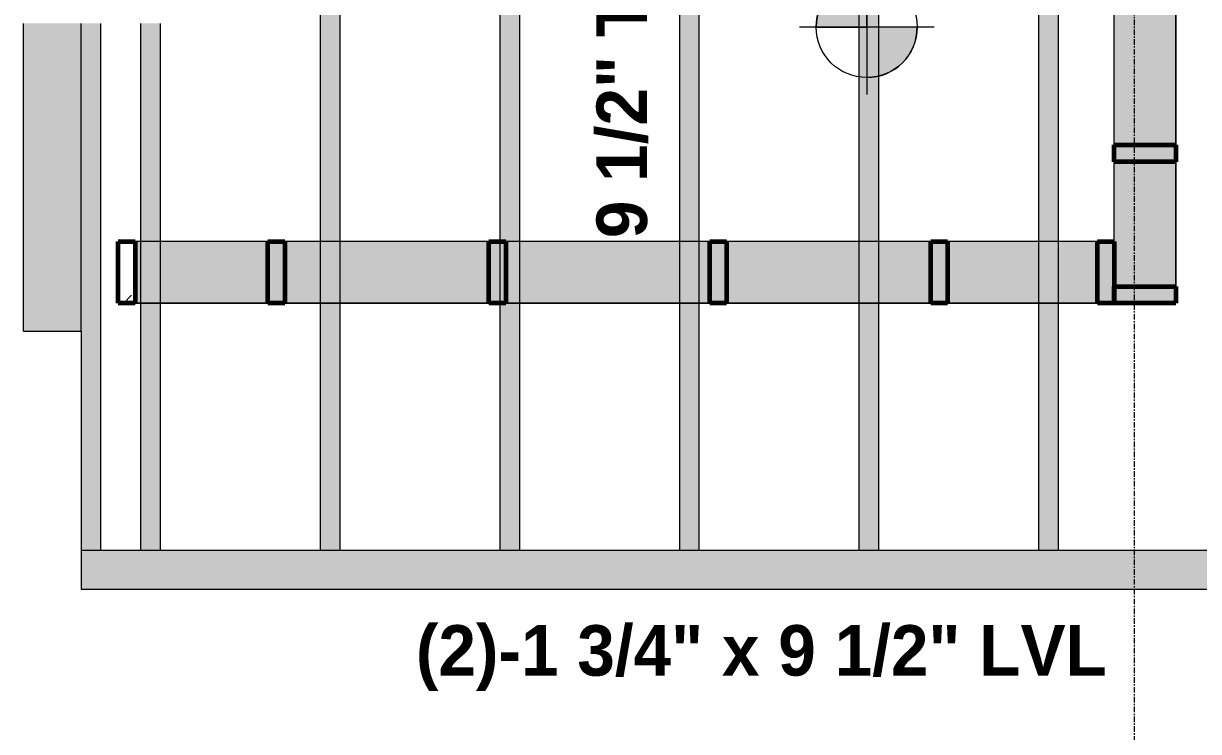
# Model space of a CAD drawing. Header units: inches. Extents: x -3226 to -1722, y 8184 to 8997.
# Drawn here: x -2430.8 to -2326.1, y 8362.9 to 8426 of the extents above; entities that cross this region are included whole.
import ezdxf

# ---------------------------------------------------------------- set-up
doc = ezdxf.new("R2010")
doc.units = ezdxf.units.IN
doc.header["$MEASUREMENT"] = 0
doc.linetypes.add('Grid Line 1_2_', pattern=[0.8749999999999999, 0.4999999999999999, -0.125, 0.125, -0.125])
for name, color, linetype, lineweight in [('A-GLAZ-CWMG', 51, 'Continuous', 9), ('A-GLAZ-CWMG-2', 51, 'Continuous', 60), ('G-ANNO-DIMS', 111, 'Continuous', 9), ('S-BEAM', 12, 'Continuous', 9), ('S-BEAM-1', 63, 'Continuous', 9), ('S-BEAM-2', 143, 'Continuous', 9), ('S-BEAM-IDEN', 2, 'Continuous', 9), ('S-GRID-1', 1, 'Grid Line 1_2_', 9)]:
    doc.layers.add(name, color=color, linetype=linetype, lineweight=lineweight)
doc.layers.add('A-GLAZ-CWMG-1', color=235, linetype='Continuous', lineweight=9, transparency=0.4)
doc.styles.add('Century Gothic_B', font='GOTHICB.TTF', dxfattribs={"height": 4.499999999999996})

# ---------------------------------------------------------------- blocks, each defined once
blk = doc.blocks.new('Rectangular Mullion - Stud - Base_Head-1945271-FRAMING - 2ND FLOOR')
at = {"layer": 'A-GLAZ-CWMG-1'}
for points in [[(-2328.08668384771, 8402.569381505364), (-2328.08668384771, 8413.682662755376), (-2333.586683847733, 8413.682662755376), (-2333.586683847733, 8402.569381505364)], [(-2328.08668384771, 8401.069381505366), (-2328.08668384771, 8402.569381505364), (-2333.586683847733, 8402.569381505364), (-2333.586683847733, 8401.069381505366)]]:
    blk.add_hatch(color=256, dxfattribs=at).paths.add_polyline_path(points, flags=0)
at = {"layer": 'A-GLAZ-CWMG'}
for p, q in [((-2333.586683847739, 8406.569381505362), (-2333.58668384773, 8413.68266275538)), ((-2333.586683847739, 8406.569381505362), (-2333.58668384773, 8413.68266275538)), ((-2328.08668384773, 8413.682662755373), (-2328.086683847744, 8402.56938150536)), ((-2328.086683847744, 8402.56938150536), (-2328.08668384773, 8413.682662755373)), ((-2333.586683847744, 8402.569381505367), (-2333.586683847739, 8406.569381505362)), ((-2333.586683847744, 8402.569381505367), (-2333.586683847739, 8406.569381505362)), ((-2333.586683847745, 8401.069381505367), (-2333.586683847744, 8402.569381505367)), ((-2333.586683847745, 8401.069381505367), (-2333.586683847744, 8402.569381505367)), ((-2328.086683847744, 8402.56938150536), (-2328.086683847745, 8401.06938150536)), ((-2328.086683847745, 8401.06938150536), (-2328.086683847744, 8402.56938150536)), ((-2328.086683847745, 8401.06938150536), (-2333.586683847745, 8401.069381505367)), ((-2333.586683847745, 8401.069381505367), (-2328.086683847745, 8401.06938150536))]:
    blk.add_line(p, q, dxfattribs=at)
blk = doc.blocks.new('Rectangular Mullion - Stud - Vertical-1966272-FRAMING - 2ND FLOOR')
at = {"layer": 'A-GLAZ-CWMG'}
for p, q in [((0, -5.5), (0, 0)), ((0, 0), (1.5, 0)), ((1.5, 0), (1.5, -5.5)), ((1.5, -5.5), (0, -5.5))]:
    blk.add_line(p, q, dxfattribs=at)
at = {"layer": 'A-GLAZ-CWMG-2'}
for p, q in [((1.5, 0), (0, 0)), ((0, 0), (0, -5.500000000000113)), ((1.5, -5.500000000000113), (1.5, 0)), ((0, -5.500000000000113), (1.5, -5.500000000000113))]:
    blk.add_line(p, q, dxfattribs=at)
blk = doc.blocks.new('Rectangular Mullion - Stud - Base_Head-1810186-FRAMING - 2ND FLOOR')
at = {"layer": 'A-GLAZ-CWMG-1'}
for points in [[(-2328.08668384771, 8415.182662755384), (-2328.086683847709, 8433.366256505382), (-2333.586683847733, 8433.366256505384), (-2333.586683847733, 8415.182662755384)], [(-2328.086683847709, 8413.682662755376), (-2328.08668384771, 8415.182662755384), (-2333.586683847733, 8415.182662755384), (-2333.586683847733, 8413.682662755378)]]:
    blk.add_hatch(color=256, dxfattribs=at).paths.add_polyline_path(points, flags=0)
at = {"layer": 'A-GLAZ-CWMG'}
for p, q in [((-2333.586683847729, 8415.18266275538), (-2333.586683847707, 8433.36625650538)), ((-2333.586683847729, 8415.18266275538), (-2333.586683847707, 8433.36625650538)), ((-2328.086683847707, 8433.366256505373), (-2328.086683847729, 8415.182662755373)), ((-2328.086683847729, 8415.182662755373), (-2328.086683847707, 8433.366256505373)), ((-2333.58668384773, 8413.682662755378), (-2333.586683847729, 8415.18266275538)), ((-2333.58668384773, 8413.682662755378), (-2333.586683847729, 8415.18266275538)), ((-2328.086683847729, 8415.182662755373), (-2328.08668384773, 8413.682662755373)), ((-2328.08668384773, 8413.682662755373), (-2328.086683847729, 8415.182662755373))]:
    blk.add_line(p, q, dxfattribs=at)
blk = doc.blocks.new('Rectangular Mullion - Stud - Vertical-1968167-FRAMING - 2ND FLOOR')
at = {"layer": 'A-GLAZ-CWMG'}
h = blk.add_hatch(dxfattribs=at)
h.set_pattern_fill('FP_12', color=256, style=0, pattern_type=2)
h.set_pattern_definition([(184.764, (-2422.337, -3942.302), (264.3307305309629, 20.02931618821476), [2.89, -286.108]), (168.69, (-2425.217, -3942.542), (-97.84663696919588, 14.76922922221698), [3.671, -118.705]), (135, (-2428.817, -3941.822), (-24.00061836703379, 1.77635683940025e-15), [2.715, -31.226]), (133.152, (-2430.737, -3939.902), (-337.5942767252627, 358.505906509707), [5.263999999999999, -521.0980000000001]), (167.005, (-2434.337, -3936.062), (215.1908780011646, -51.5072331822229), [3.202, -316.9979999999999]), (180, (-2437.457, -3935.342), (-24, -24), [6, -18]), (189.462, (-2443.457, -3935.342), (121.2976095988245, 16.21514078295861), [2.92, -143.067]), (185.711, (-2422.337, -3935.822), (216.4749802242839, 19.24913860139923), [2.412, -238.785]), (180, (-2424.737, -3936.062), (-24, -24), [3.6, -20.4]), (151.699, (-2428.337, -3936.062), (-265.5406773952575, 141.1392946647663), [3.544, -350.812]), (127.875, (-2431.457, -3934.382), (92.6771771744035, -122.5849696210111), [5.472999999999999, -268.169]), (140.711, (-2434.817, -3930.062), (-146.1393804379483, 117.3845733059187), [3.411, -337.693]), (173.66, (-2437.457, -3927.902), (-192.5853556813908, 18.73141353641557), [4.346999999999999, -212.983]), (191.889, (-2441.777, -3927.422), (336.5083835327913, 69.58287241231011), [4.66, -461.336]), (186.71, (-2422.337, -3928.382), (-215.6725673645682, -26.78553556260896), [4.108000000000001, -406.706]), (176.633, (-2426.417, -3928.862), (-384.1656101346299, 21.19016941620657), [4.087, -404.6180000000001]), (146.31, (-2430.497, -3928.622), (40.61546705707504, -35.07641904094049), [4.326999999999999, -82.207]), (132.51, (-2434.097, -3926.222), (-242.1715808872137, 262.0099371695428), [3.907, -386.785]), (165.069, (-2436.737, -3923.342), (-264.79744534243, 69.01056513406319), [3.726, -368.854]), (180, (-2440.337, -3922.382), (-24, -24), [2.88, -21.12]), (192.995, (-2443.217, -3922.382), (-215.1908780011646, -51.5072331822229), [3.202, -316.998]), (180, (-2429.777, -3946.382), (-24, -24), [0.063, -23.937]), (316.848, (-2433.137, -3942.782), (-358.505906509707, 337.5942767252627), [5.263999999999999, -521.0980000000001]), (333.4349999999999, (-2429.297, -3922.382), (33.59960893084435, -4.799913509046252), [2.147, -51.519]), (351.8699999999999, (-2427.377, -3923.342), (144.9601737037302, -17.27987513798595), [3.393999999999999, -166.312]), (23.19900000000001, (-2424.017, -3923.822), (117.5174285835651, 53.79380276673779), [1.828, -180.951]), (153.435, (-2433.137, -3942.782), (-33.59960893084435, 4.799913509046256), [2.683, -50.982]), (173.29, (-2435.537, -3941.582), (215.6725673645682, -26.78553556260896), [4.108000000000001, -406.706]), (190.125, (-2439.617, -3941.102), (-407.7025083790818, -73.66378218911085), [6.826000000000001, -675.804]), (190.305, (-2422.337, -3944.942), (-143.2323319798936, -28.22483880559014), [2.683, -265.645]), (164.476, (-2424.977, -3945.422), (263.3122991869006, -74.47540965250315), [4.484, -443.873]), (137.121, (-2429.297, -3944.222), (310.2897151175969, -289.8411279118968), [4.585, -453.934]), (145.305, (-2432.657, -3941.102), (-241.7281733535124, 165.5030354409677), [3.795, -375.679]), (170.538, (-2435.777, -3938.942), (-121.2976095988245, 16.21514078295861), [4.379999999999999, -141.607]), (186.582, (-2440.097, -3938.222), (408.2103708731354, 46.17851199007275), [6.281000000000001, -621.859]), (188.13, (-2422.337, -3938.942), (144.9601737037302, 17.27987513798597), [3.394, -166.312]), (168.69, (-2425.697, -3939.422), (-97.84663696919588, 14.76922922221698), [3.671, -118.705]), (137.49, (-2429.297, -3938.702), (262.0099371695428, -242.1715808872136), [3.907, -386.785]), (135, (-2432.177, -3936.062), (-24.00061836703379, 1.77635683940025e-15), [4.412, -29.529]), (162.646, (-2435.297, -3932.942), (311.1457208534661, -98.73318410026572), [4.023, -398.29]), (183.367, (-2439.137, -3931.742), (384.1656101346299, 21.19016941620657), [4.087, -404.6180000000001]), (197.103, (-2443.217, -3931.982), (-238.96152613353, -75.37452470121625), [3.264, -323.171]), (188.746, (-2422.337, -3932.942), (-167.4452974268223, -27.60680007974499), [3.157, -312.514]), (165.069, (-2425.457, -3933.422), (-264.79744534243, 69.01056513406319), [3.726, -368.854]), (147.995, (-2429.057, -3932.462), (117.3041158020383, -76.3139748139355), [4.528, -221.887]), (130.101, (-2432.897, -3930.062), (262.5224570852153, -313.2440778337897), [5.961, -590.186]), (164.055, (-2436.737, -3925.502), (94.18917250375533, -30.33941317919356), [3.494, -171.228]), (186.009, (-2440.097, -3924.542), (-239.7372668778218, -26.49841583853808), [4.585, -453.934]), (203.199, (-2444.657, -3925.022), (-117.5174285835651, -53.79380276673775), [1.828, -180.951]), (189.462, (-2422.337, -3925.742), (121.2976095988245, 16.21514078295861), [2.92, -143.067]), (169.992, (-2425.217, -3926.222), (-264.4835940776305, 45.26219381315019), [4.142999999999999, -410.1609999999999]), (142.595, (-2429.297, -3925.502), (-313.363919411524, 238.2169453167593), [5.136, -508.486]), (150.945, (-2433.377, -3946.382), (-170.2633482746983, 91.9257101973588), [2.471, -244.624]), (169.216, (-2435.537, -3945.182), (383.5801133931345, -74.20400149796562), [5.131, -507.931]), (187.125, (-2440.577, -3944.222), (168.7389666881086, 18.09215437777888), [5.805, -187.689])])
h.paths.add_polyline_path([(1.70530256582424e-12, 3.069544618483632e-12), (-1.499999999998124, 3.069544618483632e-12), (-1.499999999997953, 5.500000000003012), (1.875832822406664e-12, 5.500000000003012), (1.70530256582424e-12, 3.536121460634888)], flags=0)
at = {"layer": 'A-GLAZ-CWMG-2'}
for p, q in [((0, 5.500000000000454), (-1.5, 5.500000000000454)), ((-1.5, 5.500000000000454), (-1.5, 0)), ((0, 0), (0, 5.500000000000454)), ((-1.5, 0), (0, 0))]:
    blk.add_line(p, q, dxfattribs=at)
blk = doc.blocks.new('Rectangular Mullion - Stud - Vertical-1968163-FRAMING - 2ND FLOOR')
at = {"layer": 'A-GLAZ-CWMG'}
for p, q in [((0, 0), (0, 5.5)), ((0, 5.5), (1.5, 5.5)), ((1.5, 5.5), (1.5, 0)), ((1.5, 0), (0, 0))]:
    blk.add_line(p, q, dxfattribs=at)
at = {"layer": 'A-GLAZ-CWMG-2'}
for p, q in [((1.5, 5.500000000000454), (0, 5.500000000000454)), ((0, 5.500000000000454), (0, 0)), ((1.5, 0), (1.5, 5.500000000000454)), ((0, 0), (1.5, 0))]:
    blk.add_line(p, q, dxfattribs=at)
blk = doc.blocks.new('LVL-Laminated Veneer Lumber - _2_-1 3_4_ x 9 1_2_ LVL-2071337-FRAMING - 2ND FLOOR')
at = {"layer": 'S-BEAM-1'}
blk.add_hatch(color=256, dxfattribs=at).paths.add_polyline_path([(50.28569980394689, -1.749999999996021), (64.53124999999629, -1.74999999999585), (64.53124999999629, 1.750000000005911), (-66.28124999994678, 1.750000000004206), (-66.28124999994678, -1.749999999997556), (-1.458745026304939, -1.749999999996703)], flags=0)
at = {"layer": 'S-BEAM'}
for p, q in [((-66.28125000000033, 1.749999999999959), (-66.28125000000033, -1.750000000000173)), ((-66.28125000000034, 1.749999999999959), (64.53125000000021, 1.749999999999959)), ((-66.28125000000034, -1.750000000000173), (64.53125000000021, -1.750000000000173))]:
    blk.add_line(p, q, dxfattribs=at)
blk = doc.blocks.new('Rectangular Mullion - Stud - Vertical-1968168-FRAMING - 2ND FLOOR')
at = {"layer": 'A-GLAZ-CWMG'}
for p, q in [((0, 5.5), (-1.5, 5.5)), ((-1.5, 5.5), (-1.5, 0)), ((0, 1.500000000005312), (0, 5.5)), ((0, 0), (0, 1.500000000004991)), ((-1.5, 0), (0, 0))]:
    blk.add_line(p, q, dxfattribs=at)
blk = doc.blocks.new('Dimension Lumber - GLULAM - 5_125 in_ x 15 in_-2273031-FRAMING - 2ND FLOOR')
at = {"layer": 'S-BEAM-1'}
h = blk.add_hatch(color=256, dxfattribs=at)
h.paths.add_polyline_path([(115.7187500000108, 2.56249999999784), (88.28125016774747, 2.56249999999801), (88.2812501677473, -2.56250000000432), (115.7187500000106, -2.56250000000449)], flags=0)
h.paths.add_polyline_path([(83.15625016774293, 2.562499999998181), (-115.7187500000181, 2.562500000000056), (-115.7187500000164, -2.562500000002273), (83.15625016774275, -2.562500000004149)], flags=0)
at = {"layer": 'S-BEAM'}
for p, q in [((115.7187500000142, 2.562500000000172), (88.28125016775076, 2.562500000000172)), ((115.7187500000142, -2.562499999999959), (115.7187500000142, 2.562500000000172)), ((115.7187500000142, -2.562499999999959), (88.28125016775061, -2.562499999999959))]:
    blk.add_line(p, q, dxfattribs=at)
blk = doc.blocks.new('Plywood Web Joist - 9 1_2_ TJI110 _ 16_ O_C_-2020598-FRAMING - 2ND FLOOR')
at = {"layer": 'S-BEAM-2'}
h = blk.add_hatch(color=256, dxfattribs=at)
h.paths.add_polyline_path([(63.87499999998607, -0.8750000000019326), (63.87499999998607, 0.8749999999983514), (41.87500000000403, 0.8749999999983514), (41.87500000000403, -0.8750000000019326)], flags=0)
h.paths.add_polyline_path([(36.37500000000409, -0.8750000000021031), (36.37500000000409, 0.8749999999981809), (-63.87500000001071, 0.8749999999980104), (-63.87500000001071, -0.8750000000022736), (7.779240828053445, -0.8750000000021031)], flags=0)
at = {"layer": 'S-BEAM'}
for p, q in [((-63.87499999999102, 0.874999999999923), (-63.87499999999102, -0.8750000000000758)), ((-63.87499999999101, 0.874999999999923), (36.37500000000745, 0.874999999999923)), ((36.37500000000745, 0.874999999999923), (41.87500000000742, 0.874999999999923)), ((41.87500000000742, 0.874999999999923), (63.87499999999135, 0.874999999999923)), ((63.87499999999135, -0.875000000000076), (63.87499999999135, 0.8749999999999228)), ((-63.87499999999101, -0.875000000000076), (36.37500000000745, -0.875000000000076)), ((36.37500000000745, -0.875000000000076), (41.87500000000742, -0.875000000000076)), ((41.87500000000742, -0.875000000000076), (63.87499999999135, -0.875000000000076))]:
    blk.add_line(p, q, dxfattribs=at)
blk = doc.blocks.new('Plywood Web Joist - 9 1_2_ TJI110 _ 16_ O_C_-V13-FRAMING - 2ND FLOOR')
at = {"layer": 'S-BEAM-2'}
h = blk.add_hatch(color=256, dxfattribs=at)
h.paths.add_polyline_path([(63.87499999998607, -0.8750000000021031), (63.87499999998607, 0.8749999999981809), (41.87500000000403, 0.8749999999981809), (41.87500000000403, -0.8750000000021031)], flags=0)
h.paths.add_polyline_path([(36.37500000000409, -0.3437499999729993), (36.37500000000409, 0.8749999999980104), (-63.87500000001062, 0.8749999999978398), (-63.87500000001062, -0.8750000000024442), (36.37500000000409, -0.8750000000022736)], flags=0)
at = {"layer": 'S-BEAM'}
for p, q in [((-63.87499999999102, 0.874999999999923), (-63.87499999999102, -0.8750000000000758)), ((-63.87499999999101, 0.874999999999923), (36.37500000000745, 0.874999999999923)), ((36.37500000000745, 0.874999999999923), (41.87500000000742, 0.874999999999923)), ((41.87500000000742, 0.874999999999923), (63.87499999999135, 0.874999999999923)), ((63.87499999999135, -0.875000000000076), (63.87499999999135, 0.8749999999999228)), ((-63.87499999999101, -0.875000000000076), (36.37500000000698, -0.875000000000076)), ((36.37500000000745, -0.875000000000076), (41.87500000000742, -0.875000000000076)), ((41.87500000000742, -0.875000000000076), (63.87499999999135, -0.875000000000076))]:
    blk.add_line(p, q, dxfattribs=at)
blk = doc.blocks.new('Plywood Web Joist - 9 1_2_ TJI110 _ 16_ O_C_-V14-FRAMING - 2ND FLOOR')
at = {"layer": 'S-BEAM-2'}
h = blk.add_hatch(color=256, dxfattribs=at)
h.paths.add_polyline_path([(63.87499999998624, -0.8750000000019326), (63.87499999998624, 0.8749999999981809), (41.8750000000042, 0.8749999999981809), (41.8750000000042, -0.8750000000019326)], flags=0)
h.paths.add_polyline_path([(36.37500000000426, -0.8750000000021031), (36.37500000000426, 0.8749999999980104), (16.9375001677422, 0.8749999999980104), (16.9375001677422, -0.8750000000021031), (23.05905968371291, -0.8750000000021031)], flags=0)
h.paths.add_polyline_path([(11.81250016773765, 0.8749999999980104), (-63.87500000001054, 0.8749999999978398), (-63.87500000001054, -0.8750000000022736), (11.81250016773765, -0.8750000000021031)], flags=0)
at = {"layer": 'S-BEAM'}
for p, q in [((-63.87499999999102, 0.874999999999923), (-63.87499999999102, -0.8750000000000758)), ((-63.87499999999101, 0.874999999999923), (11.81250016774507, 0.874999999999923)), ((16.93750016774529, 0.874999999999923), (36.37500000000745, 0.874999999999923)), ((36.37500000000745, 0.874999999999923), (41.87500000000742, 0.874999999999923)), ((41.87500000000742, 0.874999999999923), (63.87499999999135, 0.874999999999923)), ((63.87499999999135, -0.875000000000076), (63.87499999999135, 0.8749999999999228)), ((-63.87499999999101, -0.875000000000076), (11.81250016774507, -0.875000000000076)), ((16.93750016774529, -0.875000000000076), (36.37500000000745, -0.875000000000076)), ((36.37500000000745, -0.875000000000076), (41.87500000000742, -0.875000000000076)), ((41.87500000000742, -0.875000000000076), (63.87499999999135, -0.875000000000076))]:
    blk.add_line(p, q, dxfattribs=at)
blk = doc.blocks.new('Plywood Web Joist - 9 1_2_ TJI110 _ 16_ O_C_-V15-FRAMING - 2ND FLOOR')
at = {"layer": 'S-BEAM-2'}
h = blk.add_hatch(color=256, dxfattribs=at)
h.paths.add_polyline_path([(63.87499999999391, 0.8749999999971577), (16.93750016774987, 0.8749999999974988), (16.93750016774987, -0.8749999999463397), (63.87499999999391, -0.8749999999466808)], flags=0)
h.paths.add_polyline_path([(11.81250016774533, -0.8749999999463397), (11.81250016774533, 0.8749999999974988), (-63.87500000000269, 0.8749999999978398), (-63.87500000000269, -0.8749999999459986), (7.779240828061289, -0.8749999999463397)], flags=0)
at = {"layer": 'S-BEAM'}
for p, q in [((-63.87499999999102, 0.874999999999923), (-63.87499999999102, -0.8750000000000758)), ((-63.87499999999101, 0.874999999999923), (11.81250016775323, 0.874999999999923)), ((16.93750016775346, 0.874999999999923), (63.87499999999135, 0.874999999999923)), ((63.87499999999135, -0.875000000000076), (63.87499999999135, 0.8749999999999228)), ((44.37500000001691, -0.875000000000076), (63.87499999999135, -0.875000000000076))]:
    blk.add_line(p, q, dxfattribs=at)
blk = doc.blocks.new('Rectangular Mullion - Stud - Vertical-1966279-FRAMING - 2ND FLOOR')
at = {"layer": 'A-GLAZ-CWMG'}
for p, q in [((-1.5, 0), (-1.5, -5.5)), ((0, 0), (-1.5, 0)), ((0, -5.5), (0, 0)), ((-1.5, -5.5), (0, -5.5))]:
    blk.add_line(p, q, dxfattribs=at)
blk = doc.blocks.new('Rectangular Mullion - Stud - Base_Head-2249589-FRAMING - 2ND FLOOR')
at = {"layer": 'A-GLAZ-CWMG-1'}
h = blk.add_hatch(color=256, dxfattribs=at)
h.paths.add_polyline_path([(-2408.989027597707, 8401.069381505366), (-2408.989027597707, 8406.569381505366), (-2418.586683847736, 8406.569381505366), (-2418.586683847736, 8401.069381505366), (-2412.571123704275, 8401.069381505366)], flags=0)
h.paths.add_polyline_path([(-2420.336683847736, 8401.069381505366), (-2420.336683847737, 8406.569381505366), (-2420.836683847667, 8406.569381505366), (-2420.836683847667, 8401.069381505366)], flags=0)
for points in [[(-2418.586683847736, 8401.069381505366), (-2418.586683847736, 8406.569381505366), (-2420.336683847737, 8406.569381505366), (-2420.336683847736, 8401.069381505366)], [(-2408.989027597707, 8401.069381505366), (-2407.489027597707, 8401.069381505366), (-2407.489027597707, 8406.569381505366), (-2408.989027597707, 8406.569381505366)]]:
    blk.add_hatch(color=256, dxfattribs=at).paths.add_polyline_path(points, flags=0)
at = {"layer": 'A-GLAZ-CWMG'}
for p, q in [((-2420.836683847665, 8401.069381505362), (-2420.836683847665, 8406.569381505362)), ((-2420.836683847665, 8406.569381505362), (-2420.836683847665, 8401.069381505362)), ((-2408.989027597705, 8406.569381505362), (-2420.836683847665, 8406.569381505362)), ((-2408.989027597705, 8406.569381505362), (-2420.836683847665, 8406.569381505362)), ((-2407.489027597705, 8406.569381505362), (-2408.989027597705, 8406.569381505362)), ((-2407.489027597705, 8406.569381505362), (-2408.989027597705, 8406.569381505362)), ((-2420.836683847665, 8401.069381505362), (-2408.989027597705, 8401.069381505362)), ((-2408.989027597705, 8401.069381505362), (-2420.836683847665, 8401.069381505362)), ((-2408.989027597705, 8401.069381505362), (-2407.489027597705, 8401.069381505362)), ((-2407.489027597705, 8401.069381505362), (-2408.989027597705, 8401.069381505362))]:
    blk.add_line(p, q, dxfattribs=at)
blk = doc.blocks.new('Rectangular Mullion - Stud - Base_Head-1964022-FRAMING - 2ND FLOOR')
at = {"layer": 'A-GLAZ-CWMG-1'}
h = blk.add_hatch(color=256, dxfattribs=at)
h.paths.add_polyline_path([(-2402.586683847736, 8401.069381505366), (-2389.305433847707, 8401.069381505366), (-2389.305433847707, 8406.569381505366), (-2402.586683847736, 8406.569381505366)], flags=0)
h.paths.add_polyline_path([(-2405.836683847682, 8401.069381505366), (-2404.336683847736, 8401.069381505366), (-2404.336683847736, 8406.569381505366), (-2407.489027597707, 8406.569381505366), (-2407.489027597707, 8401.069381505366)], flags=0)
for points in [[(-2402.586683847736, 8401.069381505366), (-2402.586683847736, 8406.569381505366), (-2404.336683847736, 8406.569381505366), (-2404.336683847736, 8401.069381505366)], [(-2389.305433847707, 8401.069381505366), (-2388.336683847736, 8401.069381505366), (-2388.336683847736, 8406.569381505366), (-2389.305433847707, 8406.569381505366)], [(-2387.805433847707, 8401.069381505366), (-2387.805433847707, 8406.569381505366), (-2388.336683847736, 8406.569381505366), (-2388.336683847736, 8401.069381505366)]]:
    blk.add_hatch(color=256, dxfattribs=at).paths.add_polyline_path(points, flags=0)
at = {"layer": 'A-GLAZ-CWMG'}
for p, q in [((-2389.305433847705, 8406.569381505362), (-2407.489027597705, 8406.569381505362)), ((-2389.305433847705, 8406.569381505362), (-2407.489027597705, 8406.569381505362)), ((-2387.805433847705, 8406.569381505362), (-2389.305433847705, 8406.569381505362)), ((-2387.805433847705, 8406.569381505362), (-2389.305433847705, 8406.569381505362)), ((-2407.489027597705, 8401.069381505362), (-2389.305433847705, 8401.069381505362)), ((-2389.305433847705, 8401.069381505362), (-2407.489027597705, 8401.069381505362)), ((-2389.305433847705, 8401.069381505362), (-2387.805433847705, 8401.069381505362)), ((-2387.805433847705, 8401.069381505362), (-2389.305433847705, 8401.069381505362))]:
    blk.add_line(p, q, dxfattribs=at)
blk = doc.blocks.new('Rectangular Mullion - Stud - Base_Head-V18-FRAMING - 2ND FLOOR')
at = {"layer": 'A-GLAZ-CWMG-1'}
h = blk.add_hatch(color=256, dxfattribs=at)
h.paths.add_polyline_path([(-2370.586683847736, 8401.069381505366), (-2370.586683847736, 8406.569381505366), (-2372.336683847737, 8406.569381505366), (-2372.336683847737, 8401.069381505366)], flags=0)
h.paths.add_polyline_path([(-2386.586683847736, 8401.069381505366), (-2386.586683847736, 8406.569381505366), (-2387.805433847707, 8406.569381505366), (-2387.805433847707, 8401.069381505366)], flags=0)
h = blk.add_hatch(color=256, dxfattribs=at)
h.paths.add_polyline_path([(-2372.336683847737, 8401.069381505366), (-2372.336683847737, 8406.569381505366), (-2386.586683847736, 8406.569381505366), (-2386.586683847736, 8401.069381505366)], flags=0)
h.paths.add_polyline_path([(-2369.621840097707, 8401.069381505366), (-2369.621840097707, 8406.569381505366), (-2370.586683847736, 8406.569381505366), (-2370.586683847736, 8401.069381505366)], flags=0)
blk.add_hatch(color=256, dxfattribs=at).paths.add_polyline_path([(-2368.121840097707, 8401.069381505366), (-2368.121840097707, 8406.569381505366), (-2369.621840097707, 8406.569381505366), (-2369.621840097707, 8401.069381505366)], flags=0)
at = {"layer": 'A-GLAZ-CWMG'}
for p, q in [((-2369.621840097705, 8406.569381505362), (-2387.805433847705, 8406.569381505362)), ((-2369.621840097705, 8406.569381505362), (-2387.805433847705, 8406.569381505362)), ((-2368.121840097705, 8406.569381505362), (-2369.621840097705, 8406.569381505362)), ((-2368.121840097705, 8406.569381505362), (-2369.621840097705, 8406.569381505362)), ((-2387.805433847705, 8401.069381505362), (-2369.621840097705, 8401.069381505362)), ((-2369.621840097705, 8401.069381505362), (-2387.805433847705, 8401.069381505362)), ((-2369.621840097705, 8401.069381505362), (-2368.121840097705, 8401.069381505362)), ((-2368.121840097705, 8401.069381505362), (-2369.621840097705, 8401.069381505362))]:
    blk.add_line(p, q, dxfattribs=at)
blk = doc.blocks.new('Rectangular Mullion - Stud - Base_Head-2249590-FRAMING - 2ND FLOOR')
at = {"layer": 'A-GLAZ-CWMG-1'}
h = blk.add_hatch(color=256, dxfattribs=at)
h.paths.add_polyline_path([(-2340.336683847736, 8401.069381505366), (-2340.336683847736, 8406.569381505366), (-2348.438246347707, 8406.569381505366), (-2348.438246347707, 8401.069381505366)], flags=0)
h.paths.add_polyline_path([(-2335.086683847747, 8401.069381505366), (-2335.086683847747, 8406.569381505366), (-2338.586683847736, 8406.569381505366), (-2338.586683847736, 8401.069381505366)], flags=0)
for points in [[(-2338.586683847736, 8401.069381505366), (-2338.586683847736, 8406.569381505366), (-2340.336683847736, 8406.569381505366), (-2340.336683847736, 8401.069381505366)], [(-2333.586683847732, 8401.069381505366), (-2333.586683847733, 8406.569381505366), (-2335.086683847747, 8406.569381505366), (-2335.086683847747, 8401.069381505366)]]:
    blk.add_hatch(color=256, dxfattribs=at).paths.add_polyline_path(points, flags=0)
at = {"layer": 'A-GLAZ-CWMG'}
for p, q in [((-2335.086683847746, 8406.569381505362), (-2348.438246347705, 8406.569381505362)), ((-2335.086683847746, 8406.569381505362), (-2348.438246347705, 8406.569381505362)), ((-2333.586683847745, 8406.569381505362), (-2335.086683847745, 8406.569381505362)), ((-2333.586683847745, 8406.569381505362), (-2335.086683847745, 8406.569381505362)), ((-2333.586683847745, 8402.569381505367), (-2333.586683847745, 8406.569381505362)), ((-2333.586683847745, 8406.569381505362), (-2333.586683847745, 8402.569381505367)), ((-2333.586683847745, 8401.069381505362), (-2333.586683847745, 8402.569381505367)), ((-2333.586683847745, 8402.569381505367), (-2333.586683847745, 8401.069381505362)), ((-2348.438246347705, 8401.069381505362), (-2335.086683847746, 8401.069381505362)), ((-2335.086683847746, 8401.069381505362), (-2348.438246347705, 8401.069381505362)), ((-2335.086683847745, 8401.069381505362), (-2333.586683847745, 8401.069381505362)), ((-2333.586683847745, 8401.069381505362), (-2335.086683847745, 8401.069381505362))]:
    blk.add_line(p, q, dxfattribs=at)
blk = doc.blocks.new('Rectangular Mullion - Stud - Vertical-1966282-FRAMING - 2ND FLOOR')
at = {"layer": 'A-GLAZ-CWMG-2'}
for p, q in [((-1.5, -5.500000000000113), (-1.5, 0)), ((-1.5, 0), (0, 0)), ((0, 0), (0, -5.500000000000113)), ((0, -5.500000000000113), (-1.5, -5.500000000000113))]:
    blk.add_line(p, q, dxfattribs=at)
blk = doc.blocks.new('Rectangular Mullion - Stud - Base_Head-1966214-FRAMING - 2ND FLOOR')
at = {"layer": 'A-GLAZ-CWMG'}
for p, q in [((-2333.586683847739, 8406.569381505362), (-2333.58668384773, 8413.68266275538)), ((-2333.586683847739, 8406.569381505362), (-2333.58668384773, 8413.68266275538)), ((-2328.08668384773, 8413.682662755373), (-2328.086683847744, 8402.56938150536)), ((-2328.086683847744, 8402.56938150536), (-2328.08668384773, 8413.682662755373)), ((-2333.586683847744, 8402.569381505367), (-2333.586683847739, 8406.569381505362)), ((-2333.586683847744, 8402.569381505367), (-2333.586683847739, 8406.569381505362)), ((-2328.086683847744, 8402.56938150536), (-2333.586683847744, 8402.569381505367)), ((-2333.586683847744, 8402.569381505367), (-2328.086683847744, 8402.56938150536))]:
    blk.add_line(p, q, dxfattribs=at)
blk = doc.blocks.new('Rectangular Mullion - Stud - Base_Head-1966215-FRAMING - 2ND FLOOR')
at = {"layer": 'A-GLAZ-CWMG'}
for p, q in [((-2333.586683847729, 8415.18266275538), (-2333.586683847707, 8433.36625650538)), ((-2333.586683847729, 8415.18266275538), (-2333.586683847707, 8433.36625650538)), ((-2328.086683847707, 8433.366256505373), (-2328.086683847729, 8415.182662755373)), ((-2328.086683847729, 8415.182662755373), (-2328.086683847707, 8433.366256505373)), ((-2333.58668384773, 8413.68266275538), (-2333.586683847729, 8415.18266275538)), ((-2333.58668384773, 8413.68266275538), (-2333.586683847729, 8415.18266275538)), ((-2328.086683847729, 8415.182662755373), (-2328.08668384773, 8413.682662755373)), ((-2328.08668384773, 8413.682662755373), (-2328.086683847729, 8415.182662755373))]:
    blk.add_line(p, q, dxfattribs=at)
blk = doc.blocks.new('Rectangular Mullion - Stud - Vertical-1967214-FRAMING - 2ND FLOOR')
at = {"layer": 'A-GLAZ-CWMG'}
for p, q in [((-1.5, 0), (-1.5, 5.5)), ((-1.5, 5.5), (0, 5.5)), ((0, 5.5), (0, 0)), ((0, 0), (-1.5, 0))]:
    blk.add_line(p, q, dxfattribs=at)
blk = doc.blocks.new('Rectangular Mullion - Stud - Vertical-1968169-FRAMING - 2ND FLOOR')
at = {"layer": 'A-GLAZ-CWMG-2'}
for p, q in [((-1.5, 0), (-1.5, 5.500000000000454)), ((-1.5, 5.500000000000454), (0, 5.500000000000454)), ((0, 5.500000000000454), (0, 0)), ((0, 0), (-1.5, 0))]:
    blk.add_line(p, q, dxfattribs=at)
blk = doc.blocks.new('Rectangular Mullion - Stud - Base_Head-2249588-FRAMING - 2ND FLOOR')
at = {"layer": 'A-GLAZ-CWMG'}
for p, q in [((-2335.086683847745, 8406.569381505362), (-2348.438246347705, 8406.569381505362)), ((-2335.086683847745, 8406.569381505362), (-2348.438246347705, 8406.569381505362)), ((-2335.086683847745, 8401.069381505362), (-2335.086683847745, 8406.569381505362)), ((-2335.086683847745, 8406.569381505362), (-2335.086683847745, 8401.069381505362)), ((-2348.438246347705, 8401.069381505362), (-2335.086683847745, 8401.069381505362)), ((-2335.086683847745, 8401.069381505362), (-2348.438246347705, 8401.069381505362))]:
    blk.add_line(p, q, dxfattribs=at)
blk = doc.blocks.new('Rectangular Mullion - Stud - Base_Head-V25-FRAMING - 2ND FLOOR')
at = {"layer": 'A-GLAZ-CWMG'}
for p, q in [((-2349.938246347705, 8406.569381505362), (-2368.121840097705, 8406.569381505362)), ((-2349.938246347705, 8406.569381505362), (-2368.121840097705, 8406.569381505362)), ((-2348.438246347705, 8406.569381505362), (-2349.938246347705, 8406.569381505362)), ((-2348.438246347705, 8406.569381505362), (-2349.938246347705, 8406.569381505362)), ((-2368.121840097705, 8401.069381505362), (-2349.938246347705, 8401.069381505362)), ((-2349.938246347705, 8401.069381505362), (-2368.121840097705, 8401.069381505362)), ((-2349.938246347705, 8401.069381505362), (-2348.438246347705, 8401.069381505362)), ((-2348.438246347705, 8401.069381505362), (-2349.938246347705, 8401.069381505362))]:
    blk.add_line(p, q, dxfattribs=at)
blk = doc.blocks.new('Rectangular Mullion - Stud - Base_Head-2249587-FRAMING - 2ND FLOOR')
at = {"layer": 'A-GLAZ-CWMG'}
for p, q in [((-2420.836683847665, 8401.069381505362), (-2420.836683847665, 8406.569381505362)), ((-2420.836683847665, 8406.569381505362), (-2420.836683847665, 8401.069381505362)), ((-2408.989027597705, 8406.569381505362), (-2420.836683847665, 8406.569381505362)), ((-2408.989027597705, 8406.569381505362), (-2420.836683847665, 8406.569381505362)), ((-2407.489027597705, 8406.569381505362), (-2408.989027597705, 8406.569381505362)), ((-2407.489027597705, 8406.569381505362), (-2408.989027597705, 8406.569381505362)), ((-2420.836683847665, 8401.069381505362), (-2408.989027597705, 8401.069381505362)), ((-2408.989027597705, 8401.069381505362), (-2420.836683847665, 8401.069381505362)), ((-2408.989027597705, 8401.069381505362), (-2407.489027597705, 8401.069381505362)), ((-2407.489027597705, 8401.069381505362), (-2408.989027597705, 8401.069381505362))]:
    blk.add_line(p, q, dxfattribs=at)
blk = doc.blocks.new('Spot Elevations - Spot Elevation - Target Filled-1560264-FRAMING - 2ND FLOOR')
at = {"layer": 'G-ANNO-DIMS'}
h = blk.add_hatch(color=256, dxfattribs=at)
edge = h.paths.add_edge_path(flags=0)
edge.add_line((1.249000902703301e-16, 0), (-0.09374999999999985, 0))
edge.add_arc((5.724587470723462e-16, -3.434752482434078e-16), 0.09375000000000037, 90.00000000000063, 180.0000000000002, ccw=False)
edge.add_line((1.249000902703301e-16, 0.09375000000000007), (1.249000902703301e-16, 0))
h = blk.add_hatch(color=256, dxfattribs=at)
edge = h.paths.add_edge_path(flags=0)
edge.add_line((1.249000902703301e-16, 0), (0.09375000000000029, 0))
edge.add_arc((2.289834988289385e-16, 6.245004513516504e-17), 0.09374999999999996, 269.99999999999955, 359.99999999999966, ccw=False)
edge.add_line((1.249000902703301e-16, -0.09375), (1.249000902703301e-16, 0))
for p, q in [((-2.706168622523819e-16, 0.1243846875261664), (-2.706168622523819e-16, -0.125)), ((1.249000902703301e-16, 0), (1.249000902703301e-16, 0.09375000000000007)), ((0.1250000000000001, 7.067913962433002e-16), (-0.1249999999999998, 7.067913962433002e-16)), ((-0.09374999999999985, 0), (1.249000902703301e-16, 0)), ((1.249000902703301e-16, 0), (1.249000902703301e-16, -0.09375)), ((0.09375000000000029, 0), (1.249000902703301e-16, 0))]:
    blk.add_line(p, q, dxfattribs=at)
blk.add_circle((1.249000902703301e-16, 0), 0.09375000000000007, dxfattribs=at)
for centre, radius, start, end in [((5.724587470723462e-16, -3.434752482434078e-16), 0.09375000000000037, 90.00000000000026, 179.9999999999999), ((2.289834988289385e-16, 6.245004513516504e-17), 0.09374999999999996, 269.9999999999992, 359.9999999999993)]:
    blk.add_arc(centre, radius, start, end, dxfattribs=at)

msp = doc.modelspace()

# ---------------------------------------------------------------- linework, layer by layer
at = {"layer": 'S-GRID-1'}
msp.add_line((-2331.774183847666, 8230.729629666277), (-2331.774183847667, 8939.78737971171), dxfattribs=at)

# ---------------------------------------------------------------- block references
at = {"layer": 'A-GLAZ-CWMG'}
for name, p in [('Rectangular Mullion - Stud - Base_Head-1810186-FRAMING - 2ND FLOOR', (0, 0)), ('Rectangular Mullion - Stud - Base_Head-1966215-FRAMING - 2ND FLOOR', (0, 0)), ('Rectangular Mullion - Stud - Base_Head-1945271-FRAMING - 2ND FLOOR', (0, 0)), ('Rectangular Mullion - Stud - Base_Head-1966214-FRAMING - 2ND FLOOR', (0, 0)), ('Rectangular Mullion - Stud - Base_Head-2249589-FRAMING - 2ND FLOOR', (0, 0)), ('Rectangular Mullion - Stud - Base_Head-2249587-FRAMING - 2ND FLOOR', (0, 0)), ('Rectangular Mullion - Stud - Base_Head-1964022-FRAMING - 2ND FLOOR', (0, 0)), ('Rectangular Mullion - Stud - Base_Head-V25-FRAMING - 2ND FLOOR', (-39.36718750000011, 0)), ('Rectangular Mullion - Stud - Base_Head-V18-FRAMING - 2ND FLOOR', (0, 0)), ('Rectangular Mullion - Stud - Base_Head-V25-FRAMING - 2ND FLOOR', (-19.68359375000022, 0)), ('Rectangular Mullion - Stud - Base_Head-V18-FRAMING - 2ND FLOOR', (19.68359375000022, 0)), ('Rectangular Mullion - Stud - Base_Head-V25-FRAMING - 2ND FLOOR', (0, 0)), ('Rectangular Mullion - Stud - Base_Head-2249590-FRAMING - 2ND FLOOR', (0, 0)), ('Rectangular Mullion - Stud - Base_Head-2249588-FRAMING - 2ND FLOOR', (0, 0)), ('Rectangular Mullion - Stud - Vertical-1968168-FRAMING - 2ND FLOOR', (-2333.586683847745, 8401.069381505362)), ('Rectangular Mullion - Stud - Vertical-1968169-FRAMING - 2ND FLOOR', (-2333.586683847745, 8401.069381505362))]:
    msp.add_blockref(name, p, dxfattribs=at)
at = {"layer": 'A-GLAZ-CWMG', "extrusion": (0, 0, -1), "rotation": 90.00000000006838}
msp.add_blockref('Rectangular Mullion - Stud - Vertical-1966272-FRAMING - 2ND FLOOR', (2328.08668384773, 8413.682662755373), dxfattribs=at)
at = {"layer": 'A-GLAZ-CWMG', "extrusion": (0, 0, -1)}
for name, p in [('Rectangular Mullion - Stud - Vertical-1968167-FRAMING - 2ND FLOOR', (2422.336683847665, 8401.069381505362)), ('Rectangular Mullion - Stud - Vertical-1967214-FRAMING - 2ND FLOOR', (2422.336683847665, 8401.069381505362)), ('Rectangular Mullion - Stud - Vertical-1968163-FRAMING - 2ND FLOOR', (2407.489027597705, 8401.069381505362)), ('Rectangular Mullion - Stud - Vertical-1968163-FRAMING - 2ND FLOOR', (2387.805433847705, 8401.069381505362)), ('Rectangular Mullion - Stud - Vertical-1968163-FRAMING - 2ND FLOOR', (2368.121840097705, 8401.069381505362)), ('Rectangular Mullion - Stud - Vertical-1968163-FRAMING - 2ND FLOOR', (2348.438246347705, 8401.069381505362))]:
    msp.add_blockref(name, p, dxfattribs=at)
at = {"layer": 'A-GLAZ-CWMG', "rotation": 269.9999999999316}
for name in ['Rectangular Mullion - Stud - Vertical-1966279-FRAMING - 2ND FLOOR', 'Rectangular Mullion - Stud - Vertical-1966282-FRAMING - 2ND FLOOR']:
    msp.add_blockref(name, (-2328.086683847745, 8401.06938150536), dxfattribs=at)
at = {"layer": 'G-ANNO-DIMS', "xscale": 47.99999999999997, "yscale": 47.99999999999997, "zscale": 47.99999999999997}
msp.add_blockref('Spot Elevations - Spot Elevation - Target Filled-1560264-FRAMING - 2ND FLOOR', (-2355.641792623498, 8425.686105068904), dxfattribs=at)
at = {"layer": 'S-BEAM'}
for name, p, rotation in [('Dimension Lumber - GLULAM - 5_125 in_ x 15 in_-2273031-FRAMING - 2ND FLOOR', (-2428.211683847665, 8514.288131505375), 270.0000000000005), ('Plywood Web Joist - 9 1_2_ TJI110 _ 16_ O_C_-V15-FRAMING - 2ND FLOOR', (-2424.774183847719, 8442.944381505378), 270.0000000000002), ('Plywood Web Joist - 9 1_2_ TJI110 _ 16_ O_C_-V14-FRAMING - 2ND FLOOR', (-2419.461683847735, 8442.94438150537), 269.9999999999999), ('Plywood Web Joist - 9 1_2_ TJI110 _ 16_ O_C_-2020598-FRAMING - 2ND FLOOR', (-2403.461683847734, 8442.94438150537), 269.9999999999999), ('Plywood Web Joist - 9 1_2_ TJI110 _ 16_ O_C_-V13-FRAMING - 2ND FLOOR', (-2387.461683847734, 8442.94438150537), 269.9999999999999), ('Plywood Web Joist - 9 1_2_ TJI110 _ 16_ O_C_-2020598-FRAMING - 2ND FLOOR', (-2371.461683847735, 8442.94438150537), 269.9999999999999), ('Plywood Web Joist - 9 1_2_ TJI110 _ 16_ O_C_-2020598-FRAMING - 2ND FLOOR', (-2355.461683847734, 8442.94438150537), 269.9999999999999), ('Plywood Web Joist - 9 1_2_ TJI110 _ 16_ O_C_-2020598-FRAMING - 2ND FLOOR', (-2339.461683847734, 8442.94438150537), 269.9999999999999)]:
    msp.add_blockref(name, p, dxfattribs=dict(at, rotation=rotation))
msp.add_blockref('LVL-Laminated Veneer Lumber - _2_-1 3_4_ x 9 1_2_ LVL-2071337-FRAMING - 2ND FLOOR', (-2359.367933847719, 8377.319381505378), dxfattribs=at)

# ---------------------------------------------------------------- texts
at = {"layer": 'S-BEAM-IDEN', "insert": (-2379.718511222153, 8406.872325880939), "char_height": 4.499999999999996, "width": 86.20349999999992, "attachment_point": 1, "rotation": 90, "style": 'Century Gothic_B'}
msp.add_mtext('9 1/2" TJI110 @ 16" O.C.', dxfattribs=at)
at = {"layer": 'S-BEAM-IDEN', "insert": (-2395.80809970836, 8372.37029469915), "char_height": 4.499999999999996, "width": 79.23449999999993, "attachment_point": 1, "style": 'Century Gothic_B'}
msp.add_mtext('(2)-1 3/4" x 9 1/2" LVL', dxfattribs=at)

doc.saveas('drawing.dxf')
